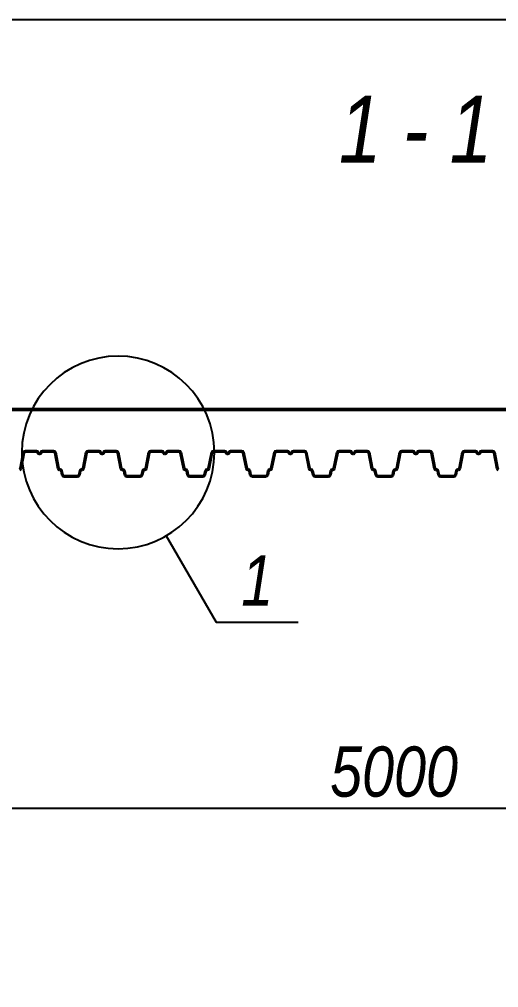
# Model space of a CAD drawing. Header units: millimetres. Extents: x 1582001 to 3303937, y 226471 to 491235.
# Drawn here: x 1737525 to 1740391, y 314657 to 320445 of the extents above; entities that cross this region are included whole.
import ezdxf

# ---------------------------------------------------------------- set-up
doc = ezdxf.new("R2010")
doc.units = ezdxf.units.MM
doc.layers.get('Defpoints').update_dxf_attribs({"color": 255, "lineweight": 30})
for name, color, linetype, lineweight in [('A-Wall-G', 22, 'Continuous', 50), ('перекрытия', 7, 'Continuous', 40), ('Размеры', 7, 'Continuous', 18)]:
    doc.layers.add(name, color=color, linetype=linetype, lineweight=lineweight)
doc.layers.add('Формуляр', color=138, linetype='Continuous')
doc.styles.get("Standard").update_dxf_attribs({"font": 'ARIALNI.TTF', "height": 300})
doc.styles.add('STYLE1', font='ARIALNI.TTF', dxfattribs={"height": 300})
doc.dimstyles.new('х2', dxfattribs={"dimscale": 100, "dimtxt": 2.5, "dimasz": 2.5, "dimexe": 1.25, "dimexo": 0.625, "dimtad": 1, "dimdec": 0, "dimlfac": 0.5, "dimtxsty": 'Standard', "dimblk": 'ARCHTICK', "dimcen": 2.5, "dimadec": 0, "dimazin": 0, "dimtfac": 1, "dimtdec": 0, "dimtmove": 0, "dimatfit": 3, "dimfxl": 0, "dimarcsym": 0})

# ---------------------------------------------------------------- blocks, each defined once
blk = doc.blocks.new('_ArchTick')
at = {"color": 0, "linetype": 'ByBlock', "const_width": 0.15}
blk.add_lwpolyline([(-0.5, -0.5), (0.5, 0.5)], dxfattribs=at)
blk = doc.blocks.new('*D2045')
at = {"layer": 'Defpoints', "color": 0, "lineweight": -3, "ltscale": 100, "transparency": 16777216}
for p in [(1734695.3, 316986.4), (1744835.3, 315929.3), (1744835.3, 315730.7)]:
    blk.add_point(p, dxfattribs=at)
at = {"layer": 'Размеры', "color": 0, "lineweight": -2, "ltscale": 100, "transparency": 16777216}
for p, q in [((1734695.3, 316923.9), (1734695.3, 315605.7)), ((1744835.3, 315866.8), (1744835.3, 315605.7)), ((1734695.3, 315730.7), (1744835.3, 315730.7))]:
    blk.add_line(p, q, dxfattribs=at)
at = {"layer": 'Размеры', "color": 0, "lineweight": -2, "ltscale": 100, "transparency": 16777216, "xscale": 250, "yscale": 250, "zscale": 250, "rotation": 180}
blk.add_blockref('_ArchTick', (1734695.3, 315730.7), dxfattribs=at)
at = {"layer": 'Размеры', "color": 0, "lineweight": -2, "ltscale": 100, "transparency": 16777216, "xscale": 250, "yscale": 250, "zscale": 250}
blk.add_blockref('_ArchTick', (1744835.3, 315730.7), dxfattribs=at)
at = {"layer": 'Размеры', "color": 0, "ltscale": 100, "transparency": 16777216, "insert": (1739765.3, 315946.4), "char_height": 300, "attachment_point": 5}
blk.add_mtext('5000', dxfattribs=at)

msp = doc.modelspace()

# ---------------------------------------------------------------- linework, layer by layer
at = {"layer": 'A-Wall-G', "color": 0, "ltscale": 100}
for p, q in [((1739707.9, 318112.8), (1734655.3, 318112.8)), ((1744515.3, 318112.8), (1739707.9, 318112.8))]:
    msp.add_line(p, q, dxfattribs=at)
at = {"layer": 'перекрытия', "lineweight": 40, "ltscale": 100}
for p, q in [((1737550, 317855.1), (1737531.2, 317759.6)), ((1737551.8, 317854.7), (1737533, 317759.3)), ((1737627.4, 317864.6), (1737561.6, 317864.6)), ((1737627.4, 317862.8), (1737561.6, 317862.8)), ((1737647.5, 317850.6), (1737643.2, 317850.6)), ((1737647.5, 317848.8), (1737643.2, 317848.8)), ((1737729.1, 317864.6), (1737663.4, 317864.6)), ((1737729.1, 317862.8), (1737663.4, 317862.8)), ((1737739, 317854.7), (1737757.7, 317759.3)), ((1737740.7, 317855.1), (1737759.5, 317759.6)), ((1737925, 317855.1), (1737906.2, 317759.6)), ((1737926.8, 317854.7), (1737908, 317759.3)), ((1738002.4, 317864.6), (1737936.6, 317864.6)), ((1738002.4, 317862.8), (1737936.6, 317862.8)), ((1738022.5, 317850.6), (1738018.2, 317850.6)), ((1738022.5, 317848.8), (1738018.2, 317848.8)), ((1738104.1, 317864.6), (1738038.4, 317864.6)), ((1738104.1, 317862.8), (1738038.4, 317862.8)), ((1738114, 317854.7), (1738132.7, 317759.3)), ((1738115.7, 317855.1), (1738134.5, 317759.6)), ((1738300, 317855.1), (1738281.2, 317759.6)), ((1738301.8, 317854.7), (1738283, 317759.3)), ((1738377.4, 317864.6), (1738311.6, 317864.6)), ((1738377.4, 317862.8), (1738311.6, 317862.8)), ((1738397.5, 317850.6), (1738393.2, 317850.6)), ((1738397.5, 317848.8), (1738393.2, 317848.8)), ((1738479.1, 317864.6), (1738413.4, 317864.6)), ((1738479.1, 317862.8), (1738413.4, 317862.8)), ((1738489, 317854.7), (1738507.7, 317759.3)), ((1738490.7, 317855.1), (1738509.5, 317759.6)), ((1738675, 317855.1), (1738656.2, 317759.6)), ((1738676.8, 317854.7), (1738658, 317759.3)), ((1738752.4, 317864.6), (1738686.6, 317864.6)), ((1738752.4, 317862.8), (1738686.6, 317862.8)), ((1738772.5, 317850.6), (1738768.2, 317850.6)), ((1738772.5, 317848.8), (1738768.2, 317848.8)), ((1738854.1, 317864.6), (1738788.4, 317864.6)), ((1738854.1, 317862.8), (1738788.4, 317862.8)), ((1738864, 317854.7), (1738882.7, 317759.3)), ((1738865.7, 317855.1), (1738884.5, 317759.6)), ((1739050, 317855.1), (1739031.2, 317759.6)), ((1739051.8, 317854.7), (1739033, 317759.3)), ((1739127.4, 317864.6), (1739061.6, 317864.6)), ((1739127.4, 317862.8), (1739061.6, 317862.8)), ((1739147.5, 317850.6), (1739143.2, 317850.6)), ((1739147.5, 317848.8), (1739143.2, 317848.8)), ((1739229.1, 317864.6), (1739163.4, 317864.6)), ((1739229.1, 317862.8), (1739163.4, 317862.8)), ((1739239, 317854.7), (1739257.7, 317759.3)), ((1739240.7, 317855.1), (1739259.5, 317759.6)), ((1739425, 317855.1), (1739406.2, 317759.6)), ((1739426.8, 317854.7), (1739408, 317759.3)), ((1739502.4, 317864.6), (1739436.6, 317864.6)), ((1739502.4, 317862.8), (1739436.6, 317862.8)), ((1739522.5, 317850.6), (1739518.2, 317850.6)), ((1739522.5, 317848.8), (1739518.2, 317848.8)), ((1739604.1, 317864.6), (1739538.4, 317864.6)), ((1739604.1, 317862.8), (1739538.4, 317862.8)), ((1739613.9, 317854.7), (1739632.7, 317759.3)), ((1739615.7, 317855.1), (1739634.5, 317759.6)), ((1739800, 317855.1), (1739781.2, 317759.6)), ((1739801.8, 317854.7), (1739783, 317759.3)), ((1739877.4, 317864.6), (1739811.6, 317864.6)), ((1739877.4, 317862.8), (1739811.6, 317862.8)), ((1739897.5, 317850.6), (1739893.2, 317850.6)), ((1739897.5, 317848.8), (1739893.2, 317848.8)), ((1739979.1, 317864.6), (1739913.4, 317864.6)), ((1739979.1, 317862.8), (1739913.4, 317862.8)), ((1739988.9, 317854.7), (1740007.7, 317759.3)), ((1739990.7, 317855.1), (1740009.5, 317759.6)), ((1740175, 317855.1), (1740156.2, 317759.6)), ((1740176.8, 317854.7), (1740158, 317759.3)), ((1740252.4, 317864.6), (1740186.6, 317864.6)), ((1740252.4, 317862.8), (1740186.6, 317862.8)), ((1740272.5, 317850.6), (1740268.2, 317850.6)), ((1740272.5, 317848.8), (1740268.2, 317848.8)), ((1740354.1, 317864.6), (1740288.4, 317864.6)), ((1740354.1, 317862.8), (1740288.4, 317862.8)), ((1740363.9, 317854.7), (1740382.7, 317759.3)), ((1740365.7, 317855.1), (1740384.5, 317759.6)), ((1737765.6, 317754.6), (1737768.4, 317754.6)), ((1737765.6, 317752.8), (1737768.4, 317752.8)), ((1737900.2, 317754.6), (1737897.3, 317754.6)), ((1737900.2, 317752.8), (1737897.3, 317752.8)), ((1738140.6, 317754.6), (1738143.4, 317754.6)), ((1738140.6, 317752.8), (1738143.4, 317752.8)), ((1738275.2, 317754.6), (1738272.3, 317754.6)), ((1738275.2, 317754.6), (1738272.3, 317754.6)), ((1738275.2, 317752.8), (1738272.3, 317752.8)), ((1738275.2, 317752.8), (1738272.3, 317752.8)), ((1738515.6, 317754.6), (1738518.4, 317754.6)), ((1738515.6, 317752.8), (1738518.4, 317752.8)), ((1738650.2, 317754.6), (1738647.3, 317754.6)), ((1738650.2, 317754.6), (1738647.3, 317754.6)), ((1738650.2, 317752.8), (1738647.3, 317752.8)), ((1738650.2, 317752.8), (1738647.3, 317752.8)), ((1738890.6, 317754.6), (1738893.4, 317754.6)), ((1738890.6, 317752.8), (1738893.4, 317752.8)), ((1739025.2, 317754.6), (1739022.3, 317754.6)), ((1739025.2, 317752.8), (1739022.3, 317752.8)), ((1739265.6, 317754.6), (1739268.4, 317754.6)), ((1739265.6, 317752.8), (1739268.4, 317752.8)), ((1739400.1, 317754.6), (1739397.3, 317754.6)), ((1739400.1, 317754.6), (1739397.3, 317754.6)), ((1739400.1, 317752.8), (1739397.3, 317752.8)), ((1739400.1, 317752.8), (1739397.3, 317752.8)), ((1739640.6, 317754.6), (1739643.4, 317754.6)), ((1739640.6, 317752.8), (1739643.4, 317752.8)), ((1739775.1, 317754.6), (1739772.3, 317754.6)), ((1739775.1, 317754.6), (1739772.3, 317754.6)), ((1739775.1, 317752.8), (1739772.3, 317752.8)), ((1739775.1, 317752.8), (1739772.3, 317752.8)), ((1740015.6, 317754.6), (1740018.4, 317754.6)), ((1740015.6, 317752.8), (1740018.4, 317752.8)), ((1740150.1, 317754.6), (1740147.3, 317754.6)), ((1740150.1, 317752.8), (1740147.3, 317752.8)), ((1737776.3, 317746.4), (1737781, 317722.5)), ((1737778, 317746.7), (1737782.7, 317722.9)), ((1737792.7, 317714.6), (1737873, 317714.6)), ((1737792.7, 317712.8), (1737873, 317712.8)), ((1737887.7, 317746.7), (1737883, 317722.9)), ((1737889.5, 317746.4), (1737884.8, 317722.5)), ((1738151.3, 317746.4), (1738156, 317722.5)), ((1738153, 317746.7), (1738157.7, 317722.9)), ((1738167.7, 317714.6), (1738248, 317714.6)), ((1738167.7, 317712.8), (1738248, 317712.8)), ((1738262.7, 317746.7), (1738258, 317722.9)), ((1738262.7, 317746.7), (1738258, 317722.9)), ((1738264.5, 317746.4), (1738259.8, 317722.5)), ((1738264.5, 317746.4), (1738259.8, 317722.5)), ((1738526.3, 317746.4), (1738531, 317722.5)), ((1738528, 317746.7), (1738532.7, 317722.9)), ((1738542.7, 317714.6), (1738623, 317714.6)), ((1738542.7, 317712.8), (1738623, 317712.8)), ((1738637.7, 317746.7), (1738633, 317722.9)), ((1738637.7, 317746.7), (1738633, 317722.9)), ((1738639.5, 317746.4), (1738634.8, 317722.5)), ((1738639.5, 317746.4), (1738634.8, 317722.5)), ((1738901.3, 317746.4), (1738906, 317722.5)), ((1738903, 317746.7), (1738907.7, 317722.9)), ((1738905.5, 317724.8), (1738906, 317722.5)), ((1738907.3, 317725.2), (1738907.7, 317722.9)), ((1738917.7, 317714.6), (1738998, 317714.6)), ((1738998, 317714.6), (1738917.7, 317714.6)), ((1738917.7, 317712.8), (1738998, 317712.8)), ((1738998, 317712.8), (1738917.7, 317712.8)), ((1739012.7, 317746.7), (1739008, 317722.9)), ((1739014.5, 317746.4), (1739009.8, 317722.5)), ((1739276.3, 317746.4), (1739280.9, 317722.5)), ((1739278, 317746.7), (1739282.7, 317722.9)), ((1739292.7, 317714.6), (1739373, 317714.6)), ((1739373, 317714.6), (1739292.7, 317714.6)), ((1739292.7, 317712.8), (1739373, 317712.8)), ((1739373, 317712.8), (1739292.7, 317712.8)), ((1739387.7, 317746.7), (1739383, 317722.9)), ((1739387.7, 317746.7), (1739383, 317722.9)), ((1739389.4, 317746.4), (1739384.8, 317722.5)), ((1739389.4, 317746.4), (1739384.8, 317722.5)), ((1739651.3, 317746.4), (1739655.9, 317722.5)), ((1739653, 317746.7), (1739657.7, 317722.9)), ((1739655.5, 317724.8), (1739655.9, 317722.5)), ((1739657.3, 317725.2), (1739657.7, 317722.9)), ((1739667.7, 317714.6), (1739707.9, 317714.6)), ((1739707.9, 317714.6), (1739667.7, 317714.6)), ((1739667.7, 317714.6), (1739748, 317714.6)), ((1739667.7, 317712.8), (1739707.9, 317712.8)), ((1739707.9, 317712.8), (1739667.7, 317712.8)), ((1739667.7, 317712.8), (1739748, 317712.8)), ((1739762.7, 317746.7), (1739758, 317722.9)), ((1739762.7, 317746.7), (1739758, 317722.9)), ((1739764.4, 317746.4), (1739759.8, 317722.5)), ((1739764.4, 317746.4), (1739759.8, 317722.5)), ((1740026.3, 317746.4), (1740030.9, 317722.5)), ((1740028, 317746.7), (1740032.7, 317722.9)), ((1740030.5, 317724.8), (1740030.9, 317722.5)), ((1740032.3, 317725.2), (1740032.7, 317722.9)), ((1740042.7, 317714.6), (1740123, 317714.6)), ((1740123, 317714.6), (1740042.7, 317714.6)), ((1740042.7, 317712.8), (1740123, 317712.8)), ((1740123, 317712.8), (1740042.7, 317712.8)), ((1740137.7, 317746.7), (1740133, 317722.9)), ((1740139.4, 317746.4), (1740134.8, 317722.5))]:
    msp.add_line(p, q, dxfattribs=at)
for centre, radius, start, end in [((1737561.6, 317852.8), 11.8, 90, 168.87383), ((1737561.6, 317852.8), 10, 90, 168.87383), ((1737627.4, 317854.8), 9.8, 7.18076, 90), ((1737627.4, 317854.8), 8, 7.18076, 90), ((1737643.2, 317856.8), 8, 187.18076, 270), ((1737643.2, 317856.8), 6.2, 187.18076, 270), ((1737647.5, 317856.8), 6.2, 270, 352.81924), ((1737647.5, 317856.8), 8, 270, 352.81924), ((1737663.4, 317854.8), 9.8, 90, 172.81924), ((1737663.4, 317854.8), 8, 90, 172.81924), ((1737729.1, 317852.8), 11.8, 11.12617, 90), ((1737729.1, 317852.8), 10, 11.12617, 90), ((1737936.6, 317852.8), 11.8, 90, 168.87383), ((1737936.6, 317852.8), 10, 90, 168.87383), ((1738002.4, 317854.8), 9.8, 7.18076, 90), ((1738002.4, 317854.8), 8, 7.18076, 90), ((1738018.2, 317856.8), 8, 187.18076, 270), ((1738018.2, 317856.8), 6.2, 187.18076, 270), ((1738022.5, 317856.8), 6.2, 270, 352.81924), ((1738022.5, 317856.8), 8, 270, 352.81924), ((1738038.4, 317854.8), 9.8, 90, 172.81924), ((1738038.4, 317854.8), 8, 90, 172.81924), ((1738104.1, 317852.8), 11.8, 11.12617, 90), ((1738104.1, 317852.8), 10, 11.12617, 90), ((1738311.6, 317852.8), 11.8, 90, 168.87383), ((1738311.6, 317852.8), 10, 90, 168.87383), ((1738377.4, 317854.8), 9.8, 7.18076, 90), ((1738377.4, 317854.8), 8, 7.18076, 90), ((1738393.2, 317856.8), 8, 187.18076, 270), ((1738393.2, 317856.8), 6.2, 187.18076, 270), ((1738397.5, 317856.8), 6.2, 270, 352.81924), ((1738397.5, 317856.8), 8, 270, 352.81924), ((1738413.4, 317854.8), 9.8, 90, 172.81924), ((1738413.4, 317854.8), 8, 90, 172.81924), ((1738479.1, 317852.8), 11.8, 11.12617, 90), ((1738479.1, 317852.8), 10, 11.12617, 90), ((1738686.6, 317852.8), 11.8, 90, 168.87383), ((1738686.6, 317852.8), 10, 90, 168.87383), ((1738752.4, 317854.8), 9.8, 7.18076, 90), ((1738752.4, 317854.8), 8, 7.18076, 90), ((1738768.2, 317856.8), 8, 187.18076, 270), ((1738768.2, 317856.8), 6.2, 187.18076, 270), ((1738772.5, 317856.8), 6.2, 270, 352.81924), ((1738772.5, 317856.8), 8, 270, 352.81924), ((1738788.4, 317854.8), 9.8, 90, 172.81924), ((1738788.4, 317854.8), 8, 90, 172.81924), ((1738854.1, 317852.8), 11.8, 11.12617, 90), ((1738854.1, 317852.8), 10, 11.12617, 90), ((1739061.6, 317852.8), 11.8, 90, 168.87383), ((1739061.6, 317852.8), 10, 90, 168.87383), ((1739127.4, 317854.8), 9.8, 7.18076, 90), ((1739127.4, 317854.8), 8, 7.18076, 90), ((1739143.2, 317856.8), 8, 187.18076, 270), ((1739143.2, 317856.8), 6.2, 187.18076, 270), ((1739147.5, 317856.8), 6.2, 270, 352.81924), ((1739147.5, 317856.8), 8, 270, 352.81924), ((1739163.4, 317854.8), 9.8, 90, 172.81924), ((1739163.4, 317854.8), 8, 90, 172.81924), ((1739229.1, 317852.8), 11.8, 11.12617, 90), ((1739229.1, 317852.8), 10, 11.12617, 90), ((1739436.6, 317852.8), 11.8, 90, 168.87383), ((1739436.6, 317852.8), 10, 90, 168.87383), ((1739502.4, 317854.8), 9.8, 7.18076, 90), ((1739502.4, 317854.8), 8, 7.18076, 90), ((1739518.2, 317856.8), 8, 187.18076, 270), ((1739518.2, 317856.8), 6.2, 187.18076, 270), ((1739522.5, 317856.8), 6.2, 270, 352.81924), ((1739522.5, 317856.8), 8, 270, 352.81924), ((1739538.4, 317854.8), 9.8, 90, 172.81924), ((1739538.4, 317854.8), 8, 90, 172.81924), ((1739604.1, 317852.8), 11.8, 11.12617, 90), ((1739604.1, 317852.8), 10, 11.12617, 90), ((1739811.6, 317852.8), 11.8, 90, 168.87383), ((1739811.6, 317852.8), 10, 90, 168.87383), ((1739877.4, 317854.8), 9.8, 7.18076, 90), ((1739877.4, 317854.8), 8, 7.18076, 90), ((1739893.2, 317856.8), 8, 187.18076, 270), ((1739893.2, 317856.8), 6.2, 187.18076, 270), ((1739897.5, 317856.8), 6.2, 270, 352.81924), ((1739897.5, 317856.8), 8, 270, 352.81924), ((1739913.4, 317854.8), 9.8, 90, 172.81924), ((1739913.4, 317854.8), 8, 90, 172.81924), ((1739979.1, 317852.8), 11.8, 11.12617, 90), ((1739979.1, 317852.8), 10, 11.12617, 90), ((1740186.6, 317852.8), 11.8, 90, 168.87383), ((1740186.6, 317852.8), 10, 90, 168.87383), ((1740252.4, 317854.8), 9.8, 7.18076, 90), ((1740252.4, 317854.8), 8, 7.18076, 90), ((1740268.2, 317856.8), 8, 187.18076, 270), ((1740268.2, 317856.8), 6.2, 187.18076, 270), ((1740272.5, 317856.8), 6.2, 270, 352.81924), ((1740272.5, 317856.8), 8, 270, 352.81924), ((1740288.4, 317854.8), 9.8, 90, 172.81924), ((1740288.4, 317854.8), 8, 90, 172.81924), ((1740354.1, 317852.8), 11.8, 11.12617, 90), ((1740354.1, 317852.8), 10, 11.12617, 90), ((1737525.2, 317760.8), 6.2, 270, 348.87383), ((1737525.2, 317760.8), 8, 270, 348.87383), ((1737765.6, 317760.8), 8, 191.12617, 270), ((1737765.6, 317760.8), 6.2, 191.12617, 270), ((1737768.4, 317744.8), 9.8, 11.12617, 90), ((1737768.4, 317744.8), 8, 11.12617, 90), ((1737897.3, 317744.8), 9.8, 90, 168.87383), ((1737897.3, 317744.8), 8, 90, 168.87383), ((1737900.2, 317760.8), 6.2, 270, 348.87383), ((1737900.2, 317760.8), 8, 270, 348.87383), ((1738140.6, 317760.8), 8, 191.12617, 270), ((1738140.6, 317760.8), 6.2, 191.12617, 270), ((1738143.4, 317744.8), 9.8, 11.12617, 90), ((1738143.4, 317744.8), 8, 11.12617, 90), ((1738272.3, 317744.8), 9.8, 90, 168.87383), ((1738272.3, 317744.8), 9.8, 90, 168.87383), ((1738272.3, 317744.8), 8, 90, 168.87383), ((1738272.3, 317744.8), 8, 90, 168.87383), ((1738275.2, 317760.8), 6.2, 270, 348.87383), ((1738275.2, 317760.8), 6.2, 270, 348.87383), ((1738275.2, 317760.8), 8, 270, 348.87383), ((1738275.2, 317760.8), 8, 270, 348.87383), ((1738515.6, 317760.8), 8, 191.12617, 270), ((1738515.6, 317760.8), 6.2, 191.12617, 270), ((1738518.4, 317744.8), 9.8, 11.12617, 90), ((1738518.4, 317744.8), 8, 11.12617, 90), ((1738647.3, 317744.8), 9.8, 90, 168.87383), ((1738647.3, 317744.8), 9.8, 90, 168.87383), ((1738647.3, 317744.8), 8, 90, 168.87383), ((1738647.3, 317744.8), 8, 90, 168.87383), ((1738650.2, 317760.8), 6.2, 270, 348.87383), ((1738650.2, 317760.8), 6.2, 270, 348.87383), ((1738650.2, 317760.8), 8, 270, 348.87383), ((1738650.2, 317760.8), 8, 270, 348.87383), ((1738890.6, 317760.8), 8, 191.12617, 270), ((1738890.6, 317760.8), 6.2, 191.12617, 270), ((1738893.4, 317744.8), 9.8, 11.12617, 90), ((1738893.4, 317744.8), 8, 11.12617, 90), ((1739022.3, 317744.8), 9.8, 90, 168.87383), ((1739022.3, 317744.8), 8, 90, 168.87383), ((1739025.2, 317760.8), 6.2, 270, 348.87383), ((1739025.2, 317760.8), 8, 270, 348.87383), ((1739265.6, 317760.8), 8, 191.12617, 270), ((1739265.6, 317760.8), 6.2, 191.12617, 270), ((1739268.4, 317744.8), 9.8, 11.12617, 90), ((1739268.4, 317744.8), 8, 11.12617, 90), ((1739397.3, 317744.8), 9.8, 90, 168.87383), ((1739397.3, 317744.8), 9.8, 90, 168.87383), ((1739397.3, 317744.8), 8, 90, 168.87383), ((1739397.3, 317744.8), 8, 90, 168.87383), ((1739400.1, 317760.8), 6.2, 270, 348.87383), ((1739400.1, 317760.8), 6.2, 270, 348.87383), ((1739400.1, 317760.8), 8, 270, 348.87383), ((1739400.1, 317760.8), 8, 270, 348.87383), ((1739640.6, 317760.8), 8, 191.12617, 270), ((1739640.6, 317760.8), 6.2, 191.12617, 270), ((1739643.4, 317744.8), 9.8, 11.12617, 90), ((1739643.4, 317744.8), 8, 11.12617, 90), ((1739772.3, 317744.8), 9.8, 90, 168.87383), ((1739772.3, 317744.8), 9.8, 90, 168.87383), ((1739772.3, 317744.8), 8, 90, 168.87383), ((1739772.3, 317744.8), 8, 90, 168.87383), ((1739775.1, 317760.8), 6.2, 270, 348.87383), ((1739775.1, 317760.8), 6.2, 270, 348.87383), ((1739775.1, 317760.8), 8, 270, 348.87383), ((1739775.1, 317760.8), 8, 270, 348.87383), ((1740015.6, 317760.8), 8, 191.12617, 270), ((1740015.6, 317760.8), 6.2, 191.12617, 270), ((1740018.4, 317744.8), 9.8, 11.12617, 90), ((1740018.4, 317744.8), 8, 11.12617, 90), ((1740147.3, 317744.8), 9.8, 90, 168.87383), ((1740147.3, 317744.8), 8, 90, 168.87383), ((1740150.1, 317760.8), 6.2, 270, 348.87383), ((1740150.1, 317760.8), 8, 270, 348.87383), ((1740390.6, 317760.8), 8, 191.12617, 270), ((1740390.6, 317760.8), 6.2, 191.12617, 270), ((1737792.7, 317724.8), 12, 191.12617, 270), ((1737792.7, 317724.8), 10.2, 191.12617, 270), ((1737873, 317724.8), 10.2, 270, 348.87383), ((1737873, 317724.8), 12, 270, 348.87383), ((1738167.7, 317724.8), 12, 191.12617, 270), ((1738167.7, 317724.8), 10.2, 191.12617, 270), ((1738248, 317724.8), 10.2, 270, 348.87383), ((1738248, 317724.8), 10.2, 270, 348.87383), ((1738248, 317724.8), 12, 270, 348.87383), ((1738248, 317724.8), 12, 270, 348.87383), ((1738542.7, 317724.8), 12, 191.12617, 270), ((1738542.7, 317724.8), 10.2, 191.12617, 270), ((1738623, 317724.8), 10.2, 270, 348.87383), ((1738623, 317724.8), 10.2, 270, 348.87383), ((1738623, 317724.8), 12, 270, 348.87383), ((1738623, 317724.8), 12, 270, 348.87383), ((1738917.7, 317724.8), 12, 191.12617, 270), ((1738917.7, 317724.8), 12, 191.12617, 270), ((1738917.7, 317724.8), 10.2, 191.12617, 270), ((1738917.7, 317724.8), 10.2, 191.12617, 270), ((1738998, 317724.8), 10.2, 270, 348.87383), ((1738998, 317724.8), 10.2, 270, 348.87383), ((1738998, 317724.8), 10.2, 270, 348.87383), ((1738998, 317724.8), 12, 270, 348.87383), ((1738998, 317724.8), 12, 270, 348.87383), ((1738998, 317724.8), 12, 270, 348.87383), ((1739292.7, 317724.8), 12, 191.12617, 270), ((1739292.7, 317724.8), 12, 191.12617, 270), ((1739292.7, 317724.8), 12, 191.12617, 270), ((1739292.7, 317724.8), 10.2, 191.12617, 270), ((1739292.7, 317724.8), 10.2, 191.12617, 270), ((1739292.7, 317724.8), 10.2, 191.12617, 270), ((1739373, 317724.8), 10.2, 270, 348.87383), ((1739373, 317724.8), 10.2, 270, 348.87383), ((1739373, 317724.8), 12, 270, 348.87383), ((1739373, 317724.8), 12, 270, 348.87383), ((1739667.7, 317724.8), 12, 191.12617, 270), ((1739667.7, 317724.8), 12, 191.12617, 270), ((1739667.7, 317724.8), 10.2, 191.12617, 270), ((1739667.7, 317724.8), 10.2, 191.12617, 270), ((1739748, 317724.8), 10.2, 270, 348.87383), ((1739748, 317724.8), 10.2, 270, 348.87383), ((1739748, 317724.8), 12, 270, 348.87383), ((1739748, 317724.8), 12, 270, 348.87383), ((1740042.7, 317724.8), 12, 191.12617, 270), ((1740042.7, 317724.8), 12, 191.12617, 270), ((1740042.7, 317724.8), 10.2, 191.12617, 270), ((1740042.7, 317724.8), 10.2, 191.12617, 270), ((1740123, 317724.8), 10.2, 270, 348.87383), ((1740123, 317724.8), 10.2, 270, 348.87383), ((1740123, 317724.8), 10.2, 270, 348.87383), ((1740123, 317724.8), 12, 270, 348.87383), ((1740123, 317724.8), 12, 270, 348.87383), ((1740123, 317724.8), 12, 270, 348.87383)]:
    msp.add_arc(centre, radius, start, end, dxfattribs=at)
at = {"layer": 'Размеры', "lineweight": 25, "ltscale": 100}
for p, q in [((1738403.2, 317357.8), (1738701.6, 316840.9)), ((1738701.6, 316840.9), (1739192.8, 316840.9))]:
    msp.add_line(p, q, dxfattribs=at)
for start, end in [(0, 180), (180, 0)]:
    msp.add_arc((1738115.4, 317856.2), 575.6, start, end, dxfattribs=at)
at = {"layer": 'Формуляр', "color": 0}
msp.add_lwpolyline([(1710000.7, 291755.1), (1710000.7, 320444.9), (1749500.6, 320444.9), (1749500.6, 291755.1)], close=True, dxfattribs=at)

# ---------------------------------------------------------------- texts
at = {"ltscale": 2, "insert": (1739435.4, 319988.6), "char_height": 400, "width": 12867.82, "attachment_point": 1, "style": 'STYLE1'}
msp.add_mtext('1 - 1', dxfattribs=at)
at = {"layer": 'Размеры', "lineweight": 25, "ltscale": 100}
msp.add_text('1', height=300, dxfattribs=at).set_placement((1738851.6, 316940.9))

# ---------------------------------------------------------------- dimensions: what is measured, and where the dimension line sits
at = {"layer": 'Размеры', "ltscale": 100}
dim = msp.add_linear_dim(base=(1744835.3, 315730.7), p1=(1734695.3, 316986.4), p2=(1744835.3, 315929.3), text='5000', dimstyle='х2', override={"dimlfac": 0.5, "dimtxsty": 'Standard', "dimblk1": 'ArchTick', "dimblk2": 'ArchTick', "dimsah": 1, "dimtmove": 0, "dimtolj": 0}, dxfattribs=at)
dim.commit()
dim.dimension.update_dxf_attribs({"geometry": '*D2045', "text_midpoint": (1739765.3, 315946.4)})

doc.saveas('drawing.dxf')
